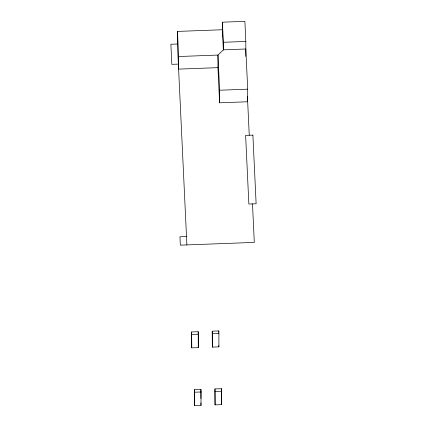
<?xml version="1.0" encoding="UTF-8"?>
<svg xmlns="http://www.w3.org/2000/svg" width="427" height="427" viewBox="0 0 427 427"><rect width="100%" height="100%" fill="white"/><g stroke="black" fill="none" stroke-linecap="round" stroke-linejoin="round"><path stroke-width="0.64" d="M186.893 244.917L177.435 44.002L177.456 31.417L222.392 29.741L223.342 49.831L217.957 55.062L178.635 56.529L178.614 69.115L217.935 67.653L217.957 55.062L219.617 90.225L219.595 102.811L247.681 101.765L247.703 89.179L245.808 48.993L223.342 49.831M191.648 331.95L191.739 347.888L198.293 347.642L198.315 334.218L198.197 331.704L191.648 331.95L191.739 347.888M194.365 389.712L194.461 405.65L201.016 405.404L201.037 391.981L200.92 389.467L194.365 389.712L194.461 405.65M198.197 331.704L198.293 347.642M200.903 398.418L200.92 389.467M212.24 331.181L212.336 347.119L218.891 346.873L218.912 333.45L218.795 330.936L212.24 331.181L212.336 347.119M214.962 388.944L215.059 404.881L221.613 404.636L221.634 391.212L221.517 388.698L214.962 388.944L215.059 404.881M218.795 332.217L218.795 330.936M221.517 388.698L221.613 404.636M222.382 36.364L222.408 22.188L244.879 21.35L245.824 41.44L245.797 56.385M223.342 50.076L223.353 42.278L222.408 22.188M177.435 44.002L170.88 44.248L171.825 64.338L178.379 64.093M223.353 42.278L245.824 41.44M219.617 90.225L247.703 89.179M186.498 236.547L179.943 236.793L180.338 245.162L254.3 242.403L252.49 203.898M191.766 334.458L198.315 334.218M212.363 333.695L218.912 333.45M194.482 392.226L201.037 391.981M215.08 391.458L221.634 391.212M247.43 96.497L249.256 135.252M217.935 67.653L219.595 102.811M218.832 345.619L218.891 346.873M200.893 402.896L201.016 405.404M177.456 31.417L178.635 56.529M252.891 135.113L245.626 135.386L248.856 204.031L256.12 203.759L252.891 135.113"/></g></svg>
